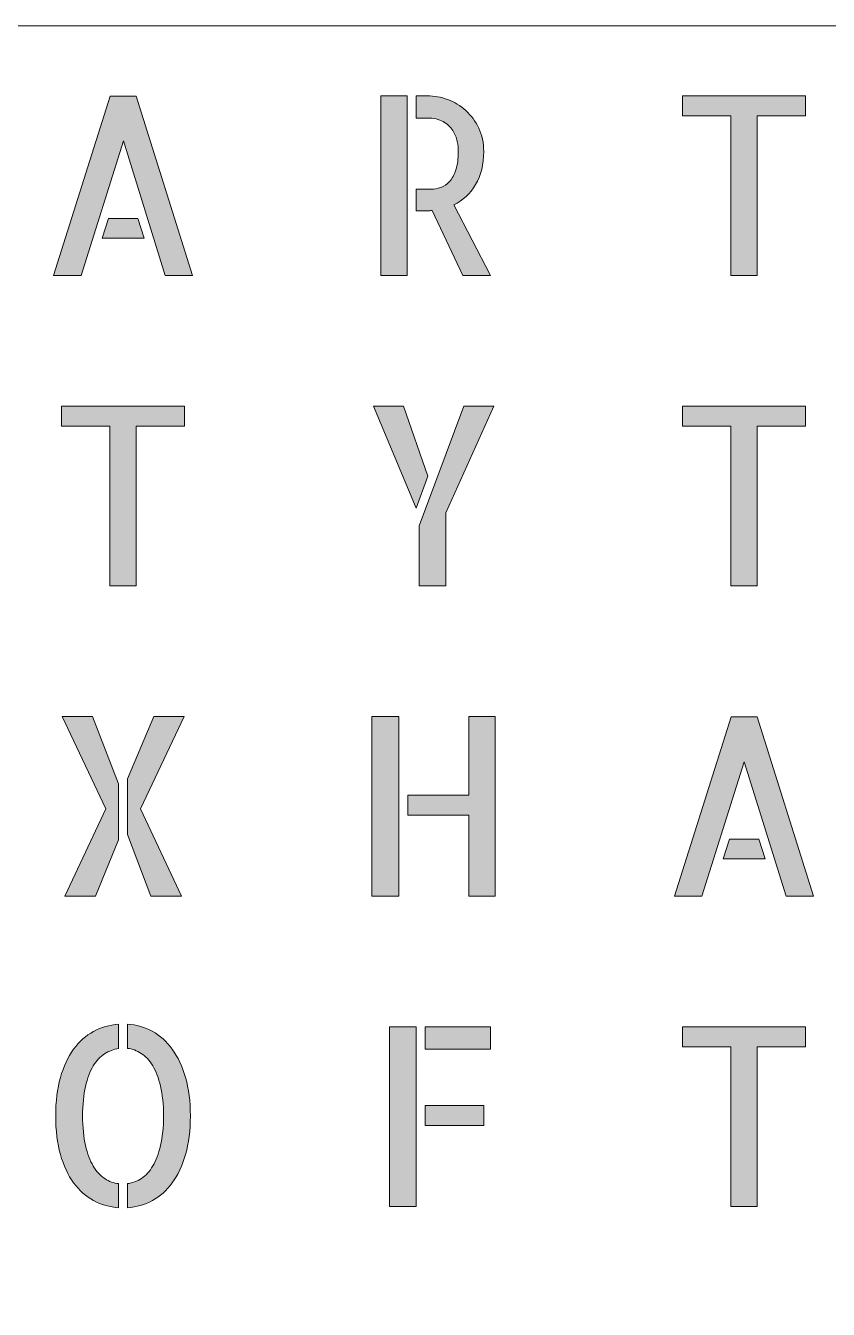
# Model space of a CAD drawing. Header units: millimetres. Extents: x 0 to 150, y -150 to 0.
# Drawn here: x 69.8 to 112.9, y -68.9 to 0 of the extents above; entities that cross this region are included whole.
import ezdxf

# ---------------------------------------------------------------- set-up
doc = ezdxf.new("R2010")
doc.units = ezdxf.units.MM
doc.header["$MEASUREMENT"] = 0
doc.layers.add('EN', color=7, linetype='Continuous', lineweight=0)
doc.layers.add('Laag 2', color=7, linetype='Continuous', lineweight=0)

# ---------------------------------------------------------------- blocks, each defined once
blk = doc.blocks.new('Block_4')
at = {"layer": 'EN', "true_color": 0x1d1d1b, "transparency": 33554687}
h = blk.add_hatch(color=250, dxfattribs=at)
h.dxf.hatch_style = 2
edge = h.paths.add_edge_path()
edge.add_spline(control_points=[(75.795, -10.356), (75.795, -10.356), (76.137, -11.416), (76.137, -11.416), (76.137, -11.416), (73.887, -11.416), (73.887, -11.416), (73.887, -11.416), (74.217, -10.356), (74.217, -10.356), (74.217, -10.356), (75.795, -10.356), (75.795, -10.356)], knot_values=[0, 0, 0, 0, 1, 1, 1, 2, 2, 2, 3, 3, 3, 4, 4, 4, 4], degree=3, periodic=0)
edge = h.paths.add_edge_path()
edge.add_spline(control_points=[(78.727, -13.419), (78.727, -13.419), (77.267, -13.419), (77.267, -13.419), (77.267, -13.419), (75.018, -6.193), (75.018, -6.193), (75.018, -6.193), (72.745, -13.419), (72.745, -13.419), (72.745, -13.419), (71.274, -13.419), (71.274, -13.419), (71.274, -13.419), (74.311, -3.784), (74.311, -3.784), (74.311, -3.784), (75.713, -3.784), (75.713, -3.784), (75.713, -3.784), (78.727, -13.419), (78.727, -13.419)], knot_values=[0, 0, 0, 0, 1, 1, 1, 2, 2, 2, 3, 3, 3, 4, 4, 4, 5, 5, 5, 6, 6, 6, 7, 7, 7, 7], degree=3, periodic=0)
at = {"layer": 'EN'}
for points, knots in [([(78.727, -13.419), (78.727, -13.419), (77.267, -13.419), (77.267, -13.419), (77.267, -13.419), (75.018, -6.193), (75.018, -6.193), (75.018, -6.193), (72.745, -13.419), (72.745, -13.419), (72.745, -13.419), (71.274, -13.419), (71.274, -13.419), (71.274, -13.419), (74.311, -3.784), (74.311, -3.784), (74.311, -3.784), (75.713, -3.784), (75.713, -3.784), (75.713, -3.784), (78.727, -13.419), (78.727, -13.419)], [0, 0, 0, 0, 1, 1, 1, 2, 2, 2, 3, 3, 3, 4, 4, 4, 5, 5, 5, 6, 6, 6, 7, 7, 7, 7]), ([(75.795, -10.356), (75.795, -10.356), (76.137, -11.416), (76.137, -11.416), (76.137, -11.416), (73.887, -11.416), (73.887, -11.416), (73.887, -11.416), (74.217, -10.356), (74.217, -10.356), (74.217, -10.356), (75.795, -10.356), (75.795, -10.356)], [0, 0, 0, 0, 1, 1, 1, 2, 2, 2, 3, 3, 3, 4, 4, 4, 4])]:
    blk.add_open_spline(points, degree=3, knots=knots, dxfattribs=at)
blk = doc.blocks.new('Block_5')
at = {"layer": 'EN', "true_color": 0x1d1d1b, "transparency": 33554687}
h = blk.add_hatch(color=250, dxfattribs=at)
h.dxf.hatch_style = 2
edge = h.paths.add_edge_path()
edge.add_spline(control_points=[(94.728, -13.419), (94.728, -13.419), (93.233, -13.419), (93.233, -13.419), (93.233, -13.419), (91.596, -9.924), (91.596, -9.924), (91.573, -9.924), (91.547, -9.926), (91.52, -9.93), (91.492, -9.935), (91.451, -9.937), (91.396, -9.937), (91.341, -9.937), (91.261, -9.937), (91.155, -9.937), (91.049, -9.937), (90.909, -9.937), (90.737, -9.937), (90.737, -9.937), (90.737, -8.785), (90.737, -8.785), (90.737, -8.785), (91.537, -8.785), (91.537, -8.785), (91.71, -8.785), (91.883, -8.752), (92.055, -8.687), (92.228, -8.621), (92.385, -8.515), (92.526, -8.366), (92.668, -8.218), (92.781, -8.011), (92.868, -7.744), (92.954, -7.478), (92.997, -7.149), (92.997, -6.756), (92.997, -6.599), (92.978, -6.418), (92.939, -6.213), (92.899, -6.008), (92.819, -5.811), (92.697, -5.623), (92.575, -5.436), (92.405, -5.279), (92.185, -5.152), (91.965, -5.026), (91.675, -4.962), (91.314, -4.962), (91.314, -4.962), (90.737, -4.962), (90.737, -4.962), (90.737, -4.962), (90.737, -3.771), (90.737, -3.771), (90.737, -3.771), (91.337, -3.771), (91.337, -3.771), (91.706, -3.771), (92.071, -3.836), (92.432, -3.967), (92.793, -4.098), (93.117, -4.295), (93.404, -4.556), (93.69, -4.818), (93.922, -5.135), (94.098, -5.506), (94.275, -5.877), (94.363, -6.293), (94.363, -6.756), (94.363, -7.454), (94.218, -8.048), (93.927, -8.536), (93.637, -9.025), (93.245, -9.387), (92.75, -9.623), (92.75, -9.623), (94.728, -13.419), (94.728, -13.419)], knot_values=[0, 0, 0, 0, 1, 1, 1, 2, 2, 2, 3, 3, 3, 4, 4, 4, 5, 5, 5, 6, 6, 6, 7, 7, 7, 8, 8, 8, 9, 9, 9, 10, 10, 10, 11, 11, 11, 12, 12, 12, 13, 13, 13, 14, 14, 14, 15, 15, 15, 16, 16, 16, 17, 17, 17, 18, 18, 18, 19, 19, 19, 20, 20, 20, 21, 21, 21, 22, 22, 22, 23, 23, 23, 24, 24, 24, 25, 25, 25, 26, 26, 26, 26], degree=3, periodic=0)
edge = h.paths.add_edge_path()
edge.add_spline(control_points=[(88.841, -3.771), (88.841, -3.771), (90.254, -3.771), (90.254, -3.771), (90.254, -3.771), (90.254, -13.419), (90.254, -13.419), (90.254, -13.419), (88.841, -13.419), (88.841, -13.419), (88.841, -13.419), (88.841, -3.771), (88.841, -3.771)], knot_values=[0, 0, 0, 0, 1, 1, 1, 2, 2, 2, 3, 3, 3, 4, 4, 4, 4], degree=3, periodic=0)
at = {"layer": 'EN'}
for points, knots in [([(88.841, -3.771), (88.841, -3.771), (90.254, -3.771), (90.254, -3.771), (90.254, -3.771), (90.254, -13.419), (90.254, -13.419), (90.254, -13.419), (88.841, -13.419), (88.841, -13.419), (88.841, -13.419), (88.841, -3.771), (88.841, -3.771)], [0, 0, 0, 0, 1, 1, 1, 2, 2, 2, 3, 3, 3, 4, 4, 4, 4]), ([(94.728, -13.419), (94.728, -13.419), (93.233, -13.419), (93.233, -13.419), (93.233, -13.419), (91.596, -9.924), (91.596, -9.924), (91.573, -9.924), (91.547, -9.926), (91.52, -9.93), (91.492, -9.935), (91.451, -9.937), (91.396, -9.937), (91.341, -9.937), (91.261, -9.937), (91.155, -9.937), (91.049, -9.937), (90.909, -9.937), (90.737, -9.937), (90.737, -9.937), (90.737, -8.785), (90.737, -8.785), (90.737, -8.785), (91.537, -8.785), (91.537, -8.785), (91.71, -8.785), (91.883, -8.752), (92.055, -8.687), (92.228, -8.621), (92.385, -8.515), (92.526, -8.366), (92.668, -8.218), (92.781, -8.011), (92.868, -7.744), (92.954, -7.478), (92.997, -7.149), (92.997, -6.756), (92.997, -6.599), (92.978, -6.418), (92.939, -6.213), (92.899, -6.008), (92.819, -5.811), (92.697, -5.623), (92.575, -5.436), (92.405, -5.279), (92.185, -5.152), (91.965, -5.026), (91.675, -4.962), (91.314, -4.962), (91.314, -4.962), (90.737, -4.962), (90.737, -4.962), (90.737, -4.962), (90.737, -3.771), (90.737, -3.771), (90.737, -3.771), (91.337, -3.771), (91.337, -3.771), (91.706, -3.771), (92.071, -3.836), (92.432, -3.967), (92.793, -4.098), (93.117, -4.295), (93.404, -4.556), (93.69, -4.818), (93.922, -5.135), (94.098, -5.506), (94.275, -5.877), (94.363, -6.293), (94.363, -6.756), (94.363, -7.454), (94.218, -8.048), (93.927, -8.536), (93.637, -9.025), (93.245, -9.387), (92.75, -9.623), (92.75, -9.623), (94.728, -13.419), (94.728, -13.419)], [0, 0, 0, 0, 1, 1, 1, 2, 2, 2, 3, 3, 3, 4, 4, 4, 5, 5, 5, 6, 6, 6, 7, 7, 7, 8, 8, 8, 9, 9, 9, 10, 10, 10, 11, 11, 11, 12, 12, 12, 13, 13, 13, 14, 14, 14, 15, 15, 15, 16, 16, 16, 17, 17, 17, 18, 18, 18, 19, 19, 19, 20, 20, 20, 21, 21, 21, 22, 22, 22, 23, 23, 23, 24, 24, 24, 25, 25, 25, 26, 26, 26, 26])]:
    blk.add_open_spline(points, degree=3, knots=knots, dxfattribs=at)
blk = doc.blocks.new('Block_6')
at = {"layer": 'EN', "true_color": 0x1d1d1b, "transparency": 33554687}
h = blk.add_hatch(color=250, dxfattribs=at)
h.dxf.hatch_style = 2
edge = h.paths.add_edge_path()
edge.add_spline(control_points=[(111.636, -3.771), (111.636, -3.771), (111.636, -4.844), (111.636, -4.844), (111.636, -4.844), (109.046, -4.844), (109.046, -4.844), (109.046, -4.844), (109.046, -13.419), (109.046, -13.419), (109.046, -13.419), (107.621, -13.419), (107.621, -13.419), (107.621, -13.419), (107.621, -4.844), (107.621, -4.844), (107.621, -4.844), (105.031, -4.844), (105.031, -4.844), (105.031, -4.844), (105.031, -3.771), (105.031, -3.771), (105.031, -3.771), (111.636, -3.771), (111.636, -3.771)], knot_values=[0, 0, 0, 0, 1, 1, 1, 2, 2, 2, 3, 3, 3, 4, 4, 4, 5, 5, 5, 6, 6, 6, 7, 7, 7, 8, 8, 8, 8], degree=3, periodic=0)
at = {"layer": 'EN'}
blk.add_open_spline([(111.636, -3.771), (111.636, -3.771), (111.636, -4.844), (111.636, -4.844), (111.636, -4.844), (109.046, -4.844), (109.046, -4.844), (109.046, -4.844), (109.046, -13.419), (109.046, -13.419), (109.046, -13.419), (107.621, -13.419), (107.621, -13.419), (107.621, -13.419), (107.621, -4.844), (107.621, -4.844), (107.621, -4.844), (105.031, -4.844), (105.031, -4.844), (105.031, -4.844), (105.031, -3.771), (105.031, -3.771), (105.031, -3.771), (111.636, -3.771), (111.636, -3.771)], degree=3, knots=[0, 0, 0, 0, 1, 1, 1, 2, 2, 2, 3, 3, 3, 4, 4, 4, 5, 5, 5, 6, 6, 6, 7, 7, 7, 8, 8, 8, 8], dxfattribs=at)
blk = doc.blocks.new('Block_13')
at = {"layer": 'EN', "true_color": 0x1d1d1b, "transparency": 33554687}
h = blk.add_hatch(color=250, dxfattribs=at)
h.dxf.hatch_style = 2
edge = h.paths.add_edge_path()
edge.add_spline(control_points=[(78.303, -20.438), (78.303, -20.438), (78.303, -21.511), (78.303, -21.511), (78.303, -21.511), (75.713, -21.511), (75.713, -21.511), (75.713, -21.511), (75.713, -30.086), (75.713, -30.086), (75.713, -30.086), (74.288, -30.086), (74.288, -30.086), (74.288, -30.086), (74.288, -21.511), (74.288, -21.511), (74.288, -21.511), (71.697, -21.511), (71.697, -21.511), (71.697, -21.511), (71.697, -20.438), (71.697, -20.438), (71.697, -20.438), (78.303, -20.438), (78.303, -20.438)], knot_values=[0, 0, 0, 0, 1, 1, 1, 2, 2, 2, 3, 3, 3, 4, 4, 4, 5, 5, 5, 6, 6, 6, 7, 7, 7, 8, 8, 8, 8], degree=3, periodic=0)
at = {"layer": 'EN'}
blk.add_open_spline([(78.303, -20.438), (78.303, -20.438), (78.303, -21.511), (78.303, -21.511), (78.303, -21.511), (75.713, -21.511), (75.713, -21.511), (75.713, -21.511), (75.713, -30.086), (75.713, -30.086), (75.713, -30.086), (74.288, -30.086), (74.288, -30.086), (74.288, -30.086), (74.288, -21.511), (74.288, -21.511), (74.288, -21.511), (71.697, -21.511), (71.697, -21.511), (71.697, -21.511), (71.697, -20.438), (71.697, -20.438), (71.697, -20.438), (78.303, -20.438), (78.303, -20.438)], degree=3, knots=[0, 0, 0, 0, 1, 1, 1, 2, 2, 2, 3, 3, 3, 4, 4, 4, 5, 5, 5, 6, 6, 6, 7, 7, 7, 8, 8, 8, 8], dxfattribs=at)
blk = doc.blocks.new('Block_14')
at = {"layer": 'EN', "true_color": 0x1d1d1b, "transparency": 33554687}
h = blk.add_hatch(color=250, dxfattribs=at)
h.dxf.hatch_style = 2
edge = h.paths.add_edge_path()
edge.add_spline(control_points=[(93.298, -20.438), (93.298, -20.438), (94.911, -20.438), (94.911, -20.438), (94.911, -20.438), (92.332, -26.159), (92.332, -26.159), (92.332, -26.159), (92.332, -30.086), (92.332, -30.086), (92.332, -30.086), (90.896, -30.086), (90.896, -30.086), (90.896, -30.086), (90.896, -26.866), (90.896, -26.866), (90.896, -26.866), (93.298, -20.438), (93.298, -20.438)], knot_values=[0, 0, 0, 0, 1, 1, 1, 2, 2, 2, 3, 3, 3, 4, 4, 4, 5, 5, 5, 6, 6, 6, 6], degree=3, periodic=0)
edge = h.paths.add_edge_path()
edge.add_spline(control_points=[(90.06, -20.438), (90.06, -20.438), (91.367, -24.195), (91.367, -24.195), (91.367, -24.195), (90.731, -25.91), (90.731, -25.91), (90.731, -25.91), (88.447, -20.438), (88.447, -20.438), (88.447, -20.438), (90.06, -20.438), (90.06, -20.438)], knot_values=[0, 0, 0, 0, 1, 1, 1, 2, 2, 2, 3, 3, 3, 4, 4, 4, 4], degree=3, periodic=0)
at = {"layer": 'EN'}
for points, knots in [([(90.06, -20.438), (90.06, -20.438), (91.367, -24.195), (91.367, -24.195), (91.367, -24.195), (90.731, -25.91), (90.731, -25.91), (90.731, -25.91), (88.447, -20.438), (88.447, -20.438), (88.447, -20.438), (90.06, -20.438), (90.06, -20.438)], [0, 0, 0, 0, 1, 1, 1, 2, 2, 2, 3, 3, 3, 4, 4, 4, 4]), ([(93.298, -20.438), (93.298, -20.438), (94.911, -20.438), (94.911, -20.438), (94.911, -20.438), (92.332, -26.159), (92.332, -26.159), (92.332, -26.159), (92.332, -30.086), (92.332, -30.086), (92.332, -30.086), (90.896, -30.086), (90.896, -30.086), (90.896, -30.086), (90.896, -26.866), (90.896, -26.866), (90.896, -26.866), (93.298, -20.438), (93.298, -20.438)], [0, 0, 0, 0, 1, 1, 1, 2, 2, 2, 3, 3, 3, 4, 4, 4, 5, 5, 5, 6, 6, 6, 6])]:
    blk.add_open_spline(points, degree=3, knots=knots, dxfattribs=at)
blk = doc.blocks.new('Block_15')
at = {"layer": 'EN', "true_color": 0x1d1d1b, "transparency": 33554687}
h = blk.add_hatch(color=250, dxfattribs=at)
h.dxf.hatch_style = 2
edge = h.paths.add_edge_path()
edge.add_spline(control_points=[(111.636, -20.438), (111.636, -20.438), (111.636, -21.511), (111.636, -21.511), (111.636, -21.511), (109.046, -21.511), (109.046, -21.511), (109.046, -21.511), (109.046, -30.086), (109.046, -30.086), (109.046, -30.086), (107.621, -30.086), (107.621, -30.086), (107.621, -30.086), (107.621, -21.511), (107.621, -21.511), (107.621, -21.511), (105.031, -21.511), (105.031, -21.511), (105.031, -21.511), (105.031, -20.438), (105.031, -20.438), (105.031, -20.438), (111.636, -20.438), (111.636, -20.438)], knot_values=[0, 0, 0, 0, 1, 1, 1, 2, 2, 2, 3, 3, 3, 4, 4, 4, 5, 5, 5, 6, 6, 6, 7, 7, 7, 8, 8, 8, 8], degree=3, periodic=0)
at = {"layer": 'EN'}
blk.add_open_spline([(111.636, -20.438), (111.636, -20.438), (111.636, -21.511), (111.636, -21.511), (111.636, -21.511), (109.046, -21.511), (109.046, -21.511), (109.046, -21.511), (109.046, -30.086), (109.046, -30.086), (109.046, -30.086), (107.621, -30.086), (107.621, -30.086), (107.621, -30.086), (107.621, -21.511), (107.621, -21.511), (107.621, -21.511), (105.031, -21.511), (105.031, -21.511), (105.031, -21.511), (105.031, -20.438), (105.031, -20.438), (105.031, -20.438), (111.636, -20.438), (111.636, -20.438)], degree=3, knots=[0, 0, 0, 0, 1, 1, 1, 2, 2, 2, 3, 3, 3, 4, 4, 4, 5, 5, 5, 6, 6, 6, 7, 7, 7, 8, 8, 8, 8], dxfattribs=at)
blk = doc.blocks.new('Block_22')
at = {"layer": 'EN', "true_color": 0x1d1d1b, "transparency": 33554687}
h = blk.add_hatch(color=250, dxfattribs=at)
h.dxf.hatch_style = 2
edge = h.paths.add_edge_path()
edge.add_spline(control_points=[(78.274, -37.104), (78.274, -37.104), (75.931, -42.066), (75.931, -42.066), (75.931, -42.066), (78.132, -46.752), (78.132, -46.752), (78.132, -46.752), (76.496, -46.752), (76.496, -46.752), (76.496, -46.752), (75.248, -43.44), (75.248, -43.44), (75.248, -43.44), (75.248, -40.455), (75.248, -40.455), (75.248, -40.455), (76.661, -37.104), (76.661, -37.104), (76.661, -37.104), (78.274, -37.104), (78.274, -37.104)], knot_values=[0, 0, 0, 0, 1, 1, 1, 2, 2, 2, 3, 3, 3, 4, 4, 4, 5, 5, 5, 6, 6, 6, 7, 7, 7, 7], degree=3, periodic=0)
edge = h.paths.add_edge_path()
edge.add_spline(control_points=[(71.739, -37.104), (71.739, -37.104), (73.352, -37.104), (73.352, -37.104), (73.352, -37.104), (74.765, -40.717), (74.765, -40.717), (74.765, -40.717), (74.765, -43.715), (74.765, -43.715), (74.765, -43.715), (73.517, -46.752), (73.517, -46.752), (73.517, -46.752), (71.88, -46.752), (71.88, -46.752), (71.88, -46.752), (74.082, -42.066), (74.082, -42.066), (74.082, -42.066), (71.739, -37.104), (71.739, -37.104)], knot_values=[0, 0, 0, 0, 1, 1, 1, 2, 2, 2, 3, 3, 3, 4, 4, 4, 5, 5, 5, 6, 6, 6, 7, 7, 7, 7], degree=3, periodic=0)
at = {"layer": 'EN'}
for points in [[(71.739, -37.104), (71.739, -37.104), (73.352, -37.104), (73.352, -37.104), (73.352, -37.104), (74.765, -40.717), (74.765, -40.717), (74.765, -40.717), (74.765, -43.715), (74.765, -43.715), (74.765, -43.715), (73.517, -46.752), (73.517, -46.752), (73.517, -46.752), (71.88, -46.752), (71.88, -46.752), (71.88, -46.752), (74.082, -42.066), (74.082, -42.066), (74.082, -42.066), (71.739, -37.104), (71.739, -37.104)], [(78.274, -37.104), (78.274, -37.104), (75.931, -42.066), (75.931, -42.066), (75.931, -42.066), (78.132, -46.752), (78.132, -46.752), (78.132, -46.752), (76.496, -46.752), (76.496, -46.752), (76.496, -46.752), (75.248, -43.44), (75.248, -43.44), (75.248, -43.44), (75.248, -40.455), (75.248, -40.455), (75.248, -40.455), (76.661, -37.104), (76.661, -37.104), (76.661, -37.104), (78.274, -37.104), (78.274, -37.104)]]:
    blk.add_open_spline(points, degree=3, knots=[0, 0, 0, 0, 1, 1, 1, 2, 2, 2, 3, 3, 3, 4, 4, 4, 5, 5, 5, 6, 6, 6, 7, 7, 7, 7], dxfattribs=at)
blk = doc.blocks.new('Block_23')
at = {"layer": 'EN', "true_color": 0x1d1d1b, "transparency": 33554687}
h = blk.add_hatch(color=250, dxfattribs=at)
h.dxf.hatch_style = 2
edge = h.paths.add_edge_path()
edge.add_spline(control_points=[(94.97, -37.104), (94.97, -37.104), (94.97, -46.752), (94.97, -46.752), (94.97, -46.752), (93.557, -46.752), (93.557, -46.752), (93.557, -46.752), (93.557, -42.406), (93.557, -42.406), (93.557, -42.406), (90.283, -42.406), (90.283, -42.406), (90.283, -42.406), (90.283, -41.333), (90.283, -41.333), (90.283, -41.333), (93.557, -41.333), (93.557, -41.333), (93.557, -41.333), (93.557, -37.104), (93.557, -37.104), (93.557, -37.104), (94.97, -37.104), (94.97, -37.104)], knot_values=[0, 0, 0, 0, 1, 1, 1, 2, 2, 2, 3, 3, 3, 4, 4, 4, 5, 5, 5, 6, 6, 6, 7, 7, 7, 8, 8, 8, 8], degree=3, periodic=0)
edge = h.paths.add_edge_path()
edge.add_spline(control_points=[(88.364, -37.104), (88.364, -37.104), (89.801, -37.104), (89.801, -37.104), (89.801, -37.104), (89.801, -46.752), (89.801, -46.752), (89.801, -46.752), (88.364, -46.752), (88.364, -46.752), (88.364, -46.752), (88.364, -37.104), (88.364, -37.104)], knot_values=[0, 0, 0, 0, 1, 1, 1, 2, 2, 2, 3, 3, 3, 4, 4, 4, 4], degree=3, periodic=0)
at = {"layer": 'EN'}
for points, knots in [([(88.364, -37.104), (88.364, -37.104), (89.801, -37.104), (89.801, -37.104), (89.801, -37.104), (89.801, -46.752), (89.801, -46.752), (89.801, -46.752), (88.364, -46.752), (88.364, -46.752), (88.364, -46.752), (88.364, -37.104), (88.364, -37.104)], [0, 0, 0, 0, 1, 1, 1, 2, 2, 2, 3, 3, 3, 4, 4, 4, 4]), ([(94.97, -37.104), (94.97, -37.104), (94.97, -46.752), (94.97, -46.752), (94.97, -46.752), (93.557, -46.752), (93.557, -46.752), (93.557, -46.752), (93.557, -42.406), (93.557, -42.406), (93.557, -42.406), (90.283, -42.406), (90.283, -42.406), (90.283, -42.406), (90.283, -41.333), (90.283, -41.333), (90.283, -41.333), (93.557, -41.333), (93.557, -41.333), (93.557, -41.333), (93.557, -37.104), (93.557, -37.104), (93.557, -37.104), (94.97, -37.104), (94.97, -37.104)], [0, 0, 0, 0, 1, 1, 1, 2, 2, 2, 3, 3, 3, 4, 4, 4, 5, 5, 5, 6, 6, 6, 7, 7, 7, 8, 8, 8, 8])]:
    blk.add_open_spline(points, degree=3, knots=knots, dxfattribs=at)
blk = doc.blocks.new('Block_24')
at = {"layer": 'EN', "true_color": 0x1d1d1b, "transparency": 33554687}
h = blk.add_hatch(color=250, dxfattribs=at)
h.dxf.hatch_style = 2
edge = h.paths.add_edge_path()
edge.add_spline(control_points=[(109.129, -43.689), (109.129, -43.689), (109.47, -44.749), (109.47, -44.749), (109.47, -44.749), (107.221, -44.749), (107.221, -44.749), (107.221, -44.749), (107.551, -43.689), (107.551, -43.689), (107.551, -43.689), (109.129, -43.689), (109.129, -43.689)], knot_values=[0, 0, 0, 0, 1, 1, 1, 2, 2, 2, 3, 3, 3, 4, 4, 4, 4], degree=3, periodic=0)
edge = h.paths.add_edge_path()
edge.add_spline(control_points=[(112.06, -46.752), (112.06, -46.752), (110.6, -46.752), (110.6, -46.752), (110.6, -46.752), (108.351, -39.526), (108.351, -39.526), (108.351, -39.526), (106.079, -46.752), (106.079, -46.752), (106.079, -46.752), (104.607, -46.752), (104.607, -46.752), (104.607, -46.752), (107.645, -37.117), (107.645, -37.117), (107.645, -37.117), (109.046, -37.117), (109.046, -37.117), (109.046, -37.117), (112.06, -46.752), (112.06, -46.752)], knot_values=[0, 0, 0, 0, 1, 1, 1, 2, 2, 2, 3, 3, 3, 4, 4, 4, 5, 5, 5, 6, 6, 6, 7, 7, 7, 7], degree=3, periodic=0)
at = {"layer": 'EN'}
for points, knots in [([(112.06, -46.752), (112.06, -46.752), (110.6, -46.752), (110.6, -46.752), (110.6, -46.752), (108.351, -39.526), (108.351, -39.526), (108.351, -39.526), (106.079, -46.752), (106.079, -46.752), (106.079, -46.752), (104.607, -46.752), (104.607, -46.752), (104.607, -46.752), (107.645, -37.117), (107.645, -37.117), (107.645, -37.117), (109.046, -37.117), (109.046, -37.117), (109.046, -37.117), (112.06, -46.752), (112.06, -46.752)], [0, 0, 0, 0, 1, 1, 1, 2, 2, 2, 3, 3, 3, 4, 4, 4, 5, 5, 5, 6, 6, 6, 7, 7, 7, 7]), ([(109.129, -43.689), (109.129, -43.689), (109.47, -44.749), (109.47, -44.749), (109.47, -44.749), (107.221, -44.749), (107.221, -44.749), (107.221, -44.749), (107.551, -43.689), (107.551, -43.689), (107.551, -43.689), (109.129, -43.689), (109.129, -43.689)], [0, 0, 0, 0, 1, 1, 1, 2, 2, 2, 3, 3, 3, 4, 4, 4, 4])]:
    blk.add_open_spline(points, degree=3, knots=knots, dxfattribs=at)
blk = doc.blocks.new('Block_31')
at = {"layer": 'EN', "true_color": 0x1d1d1b, "transparency": 33554687}
h = blk.add_hatch(color=250, dxfattribs=at)
h.dxf.hatch_style = 2
edge = h.paths.add_edge_path()
edge.add_spline(control_points=[(75.236, -53.627), (75.715, -53.653), (76.16, -53.779), (76.572, -54.006), (76.984, -54.233), (77.341, -54.554), (77.643, -54.969), (77.946, -55.383), (78.183, -55.889), (78.356, -56.487), (78.529, -57.085), (78.615, -57.772), (78.615, -58.549), (78.615, -59.326), (78.529, -60.015), (78.356, -60.617), (78.183, -61.22), (77.946, -61.728), (77.643, -62.143), (77.341, -62.557), (76.986, -62.876), (76.578, -63.098), (76.17, -63.321), (75.722, -63.45), (75.236, -63.484), (75.236, -63.484), (75.236, -62.188), (75.236, -62.188), (75.502, -62.154), (75.754, -62.06), (75.989, -61.907), (76.225, -61.754), (76.429, -61.532), (76.602, -61.239), (76.774, -60.947), (76.911, -60.58), (77.014, -60.14), (77.116, -59.699), (77.17, -59.169), (77.178, -58.549), (77.17, -57.929), (77.116, -57.399), (77.014, -56.958), (76.911, -56.518), (76.772, -56.151), (76.596, -55.859), (76.419, -55.566), (76.213, -55.344), (75.977, -55.191), (75.742, -55.039), (75.495, -54.949), (75.236, -54.923), (75.236, -54.923), (75.236, -53.627), (75.236, -53.627)], knot_values=[0, 0, 0, 0, 1, 1, 1, 2, 2, 2, 3, 3, 3, 4, 4, 4, 5, 5, 5, 6, 6, 6, 7, 7, 7, 8, 8, 8, 9, 9, 9, 10, 10, 10, 11, 11, 11, 12, 12, 12, 13, 13, 13, 14, 14, 14, 15, 15, 15, 16, 16, 16, 17, 17, 17, 18, 18, 18, 18], degree=3, periodic=0)
edge = h.paths.add_edge_path()
edge.add_spline(control_points=[(71.385, -58.549), (71.385, -57.772), (71.47, -57.085), (71.639, -56.487), (71.807, -55.889), (72.043, -55.383), (72.345, -54.969), (72.647, -54.554), (73.005, -54.235), (73.417, -54.013), (73.829, -53.79), (74.278, -53.662), (74.765, -53.627), (74.765, -53.627), (74.765, -54.936), (74.765, -54.936), (74.498, -54.971), (74.247, -55.062), (74.011, -55.211), (73.776, -55.359), (73.572, -55.577), (73.399, -55.865), (73.226, -56.153), (73.089, -56.52), (72.987, -56.965), (72.885, -57.41), (72.83, -57.938), (72.822, -58.549), (72.83, -59.169), (72.885, -59.699), (72.987, -60.14), (73.089, -60.58), (73.228, -60.949), (73.405, -61.246), (73.582, -61.543), (73.788, -61.767), (74.023, -61.92), (74.259, -62.073), (74.506, -62.162), (74.765, -62.188), (74.765, -62.188), (74.765, -63.484), (74.765, -63.484), (74.286, -63.45), (73.839, -63.321), (73.423, -63.098), (73.006, -62.876), (72.647, -62.557), (72.345, -62.143), (72.043, -61.728), (71.807, -61.22), (71.639, -60.617), (71.47, -60.015), (71.385, -59.326), (71.385, -58.549)], knot_values=[0, 0, 0, 0, 1, 1, 1, 2, 2, 2, 3, 3, 3, 4, 4, 4, 5, 5, 5, 6, 6, 6, 7, 7, 7, 8, 8, 8, 9, 9, 9, 10, 10, 10, 11, 11, 11, 12, 12, 12, 13, 13, 13, 14, 14, 14, 15, 15, 15, 16, 16, 16, 17, 17, 17, 18, 18, 18, 18], degree=3, periodic=0)
at = {"layer": 'EN'}
for points in [[(71.385, -58.549), (71.385, -57.772), (71.47, -57.085), (71.639, -56.487), (71.807, -55.889), (72.043, -55.383), (72.345, -54.969), (72.647, -54.554), (73.005, -54.235), (73.417, -54.013), (73.829, -53.79), (74.278, -53.662), (74.765, -53.627), (74.765, -53.627), (74.765, -54.936), (74.765, -54.936), (74.498, -54.971), (74.247, -55.062), (74.011, -55.211), (73.776, -55.359), (73.572, -55.577), (73.399, -55.865), (73.226, -56.153), (73.089, -56.52), (72.987, -56.965), (72.885, -57.41), (72.83, -57.938), (72.822, -58.549), (72.83, -59.169), (72.885, -59.699), (72.987, -60.14), (73.089, -60.58), (73.228, -60.949), (73.405, -61.246), (73.582, -61.543), (73.788, -61.767), (74.023, -61.92), (74.259, -62.073), (74.506, -62.162), (74.765, -62.188), (74.765, -62.188), (74.765, -63.484), (74.765, -63.484), (74.286, -63.45), (73.839, -63.321), (73.423, -63.098), (73.006, -62.876), (72.647, -62.557), (72.345, -62.143), (72.043, -61.728), (71.807, -61.22), (71.639, -60.617), (71.47, -60.015), (71.385, -59.326), (71.385, -58.549)], [(75.236, -53.627), (75.715, -53.653), (76.16, -53.779), (76.572, -54.006), (76.984, -54.233), (77.341, -54.554), (77.643, -54.969), (77.946, -55.383), (78.183, -55.889), (78.356, -56.487), (78.529, -57.085), (78.615, -57.772), (78.615, -58.549), (78.615, -59.326), (78.529, -60.015), (78.356, -60.617), (78.183, -61.22), (77.946, -61.728), (77.643, -62.143), (77.341, -62.557), (76.986, -62.876), (76.578, -63.098), (76.17, -63.321), (75.722, -63.45), (75.236, -63.484), (75.236, -63.484), (75.236, -62.188), (75.236, -62.188), (75.502, -62.154), (75.754, -62.06), (75.989, -61.907), (76.225, -61.754), (76.429, -61.532), (76.602, -61.239), (76.774, -60.947), (76.911, -60.58), (77.014, -60.14), (77.116, -59.699), (77.17, -59.169), (77.178, -58.549), (77.17, -57.929), (77.116, -57.399), (77.014, -56.958), (76.911, -56.518), (76.772, -56.151), (76.596, -55.859), (76.419, -55.566), (76.213, -55.344), (75.977, -55.191), (75.742, -55.039), (75.495, -54.949), (75.236, -54.923), (75.236, -54.923), (75.236, -53.627), (75.236, -53.627)]]:
    blk.add_open_spline(points, degree=3, knots=[0, 0, 0, 0, 1, 1, 1, 2, 2, 2, 3, 3, 3, 4, 4, 4, 5, 5, 5, 6, 6, 6, 7, 7, 7, 8, 8, 8, 9, 9, 9, 10, 10, 10, 11, 11, 11, 12, 12, 12, 13, 13, 13, 14, 14, 14, 15, 15, 15, 16, 16, 16, 17, 17, 17, 18, 18, 18, 18], dxfattribs=at)
blk = doc.blocks.new('Block_32')
at = {"layer": 'EN', "true_color": 0x1d1d1b, "transparency": 33554687}
h = blk.add_hatch(color=250, dxfattribs=at)
h.dxf.hatch_style = 2
edge = h.paths.add_edge_path()
edge.add_spline(control_points=[(94.369, -59.073), (94.369, -59.073), (91.225, -59.073), (91.225, -59.073), (91.225, -59.073), (91.225, -57.999), (91.225, -57.999), (91.225, -57.999), (94.369, -57.999), (94.369, -57.999), (94.369, -57.999), (94.369, -59.073), (94.369, -59.073)], knot_values=[0, 0, 0, 0, 1, 1, 1, 2, 2, 2, 3, 3, 3, 4, 4, 4, 4], degree=3, periodic=0)
edge = h.paths.add_edge_path()
edge.add_spline(control_points=[(94.734, -53.771), (94.734, -53.771), (94.734, -54.962), (94.734, -54.962), (94.734, -54.962), (91.225, -54.962), (91.225, -54.962), (91.225, -54.962), (91.225, -53.771), (91.225, -53.771), (91.225, -53.771), (94.734, -53.771), (94.734, -53.771)], knot_values=[0, 0, 0, 0, 1, 1, 1, 2, 2, 2, 3, 3, 3, 4, 4, 4, 4], degree=3, periodic=0)
edge = h.paths.add_edge_path()
edge.add_spline(control_points=[(89.306, -53.771), (89.306, -53.771), (90.743, -53.771), (90.743, -53.771), (90.743, -53.771), (90.743, -63.419), (90.743, -63.419), (90.743, -63.419), (89.306, -63.419), (89.306, -63.419), (89.306, -63.419), (89.306, -53.771), (89.306, -53.771)], knot_values=[0, 0, 0, 0, 1, 1, 1, 2, 2, 2, 3, 3, 3, 4, 4, 4, 4], degree=3, periodic=0)
at = {"layer": 'EN'}
for points in [[(89.306, -53.771), (89.306, -53.771), (90.743, -53.771), (90.743, -53.771), (90.743, -53.771), (90.743, -63.419), (90.743, -63.419), (90.743, -63.419), (89.306, -63.419), (89.306, -63.419), (89.306, -63.419), (89.306, -53.771), (89.306, -53.771)], [(94.734, -53.771), (94.734, -53.771), (94.734, -54.962), (94.734, -54.962), (94.734, -54.962), (91.225, -54.962), (91.225, -54.962), (91.225, -54.962), (91.225, -53.771), (91.225, -53.771), (91.225, -53.771), (94.734, -53.771), (94.734, -53.771)], [(94.369, -59.073), (94.369, -59.073), (91.225, -59.073), (91.225, -59.073), (91.225, -59.073), (91.225, -57.999), (91.225, -57.999), (91.225, -57.999), (94.369, -57.999), (94.369, -57.999), (94.369, -57.999), (94.369, -59.073), (94.369, -59.073)]]:
    blk.add_open_spline(points, degree=3, knots=[0, 0, 0, 0, 1, 1, 1, 2, 2, 2, 3, 3, 3, 4, 4, 4, 4], dxfattribs=at)
blk = doc.blocks.new('Block_33')
at = {"layer": 'EN', "true_color": 0x1d1d1b, "transparency": 33554687}
h = blk.add_hatch(color=250, dxfattribs=at)
h.dxf.hatch_style = 2
edge = h.paths.add_edge_path()
edge.add_spline(control_points=[(111.637, -53.771), (111.637, -53.771), (111.637, -54.844), (111.637, -54.844), (111.637, -54.844), (109.046, -54.844), (109.046, -54.844), (109.046, -54.844), (109.046, -63.419), (109.046, -63.419), (109.046, -63.419), (107.621, -63.419), (107.621, -63.419), (107.621, -63.419), (107.621, -54.844), (107.621, -54.844), (107.621, -54.844), (105.031, -54.844), (105.031, -54.844), (105.031, -54.844), (105.031, -53.771), (105.031, -53.771), (105.031, -53.771), (111.637, -53.771), (111.637, -53.771)], knot_values=[0, 0, 0, 0, 1, 1, 1, 2, 2, 2, 3, 3, 3, 4, 4, 4, 5, 5, 5, 6, 6, 6, 7, 7, 7, 8, 8, 8, 8], degree=3, periodic=0)
at = {"layer": 'EN'}
blk.add_open_spline([(111.637, -53.771), (111.637, -53.771), (111.637, -54.844), (111.637, -54.844), (111.637, -54.844), (109.046, -54.844), (109.046, -54.844), (109.046, -54.844), (109.046, -63.419), (109.046, -63.419), (109.046, -63.419), (107.621, -63.419), (107.621, -63.419), (107.621, -63.419), (107.621, -54.844), (107.621, -54.844), (107.621, -54.844), (105.031, -54.844), (105.031, -54.844), (105.031, -54.844), (105.031, -53.771), (105.031, -53.771), (105.031, -53.771), (111.637, -53.771), (111.637, -53.771)], degree=3, knots=[0, 0, 0, 0, 1, 1, 1, 2, 2, 2, 3, 3, 3, 4, 4, 4, 5, 5, 5, 6, 6, 6, 7, 7, 7, 8, 8, 8, 8], dxfattribs=at)

msp = doc.modelspace()

# ---------------------------------------------------------------- linework, layer by layer
at = {"layer": 'Laag 2', "color": 250, "lineweight": 18, "true_color": 0x1d1d1b}
msp.add_lwpolyline([(150, -150), (0, -150), (0, 0), (150, 0)], close=True, dxfattribs=at)

# ---------------------------------------------------------------- block references
at = {"layer": 'EN'}
for name in ['Block_4', 'Block_5', 'Block_6', 'Block_13', 'Block_14', 'Block_15', 'Block_22', 'Block_23', 'Block_24', 'Block_31', 'Block_32', 'Block_33']:
    msp.add_blockref(name, (0, 0), dxfattribs=at)

doc.saveas('drawing.dxf')
